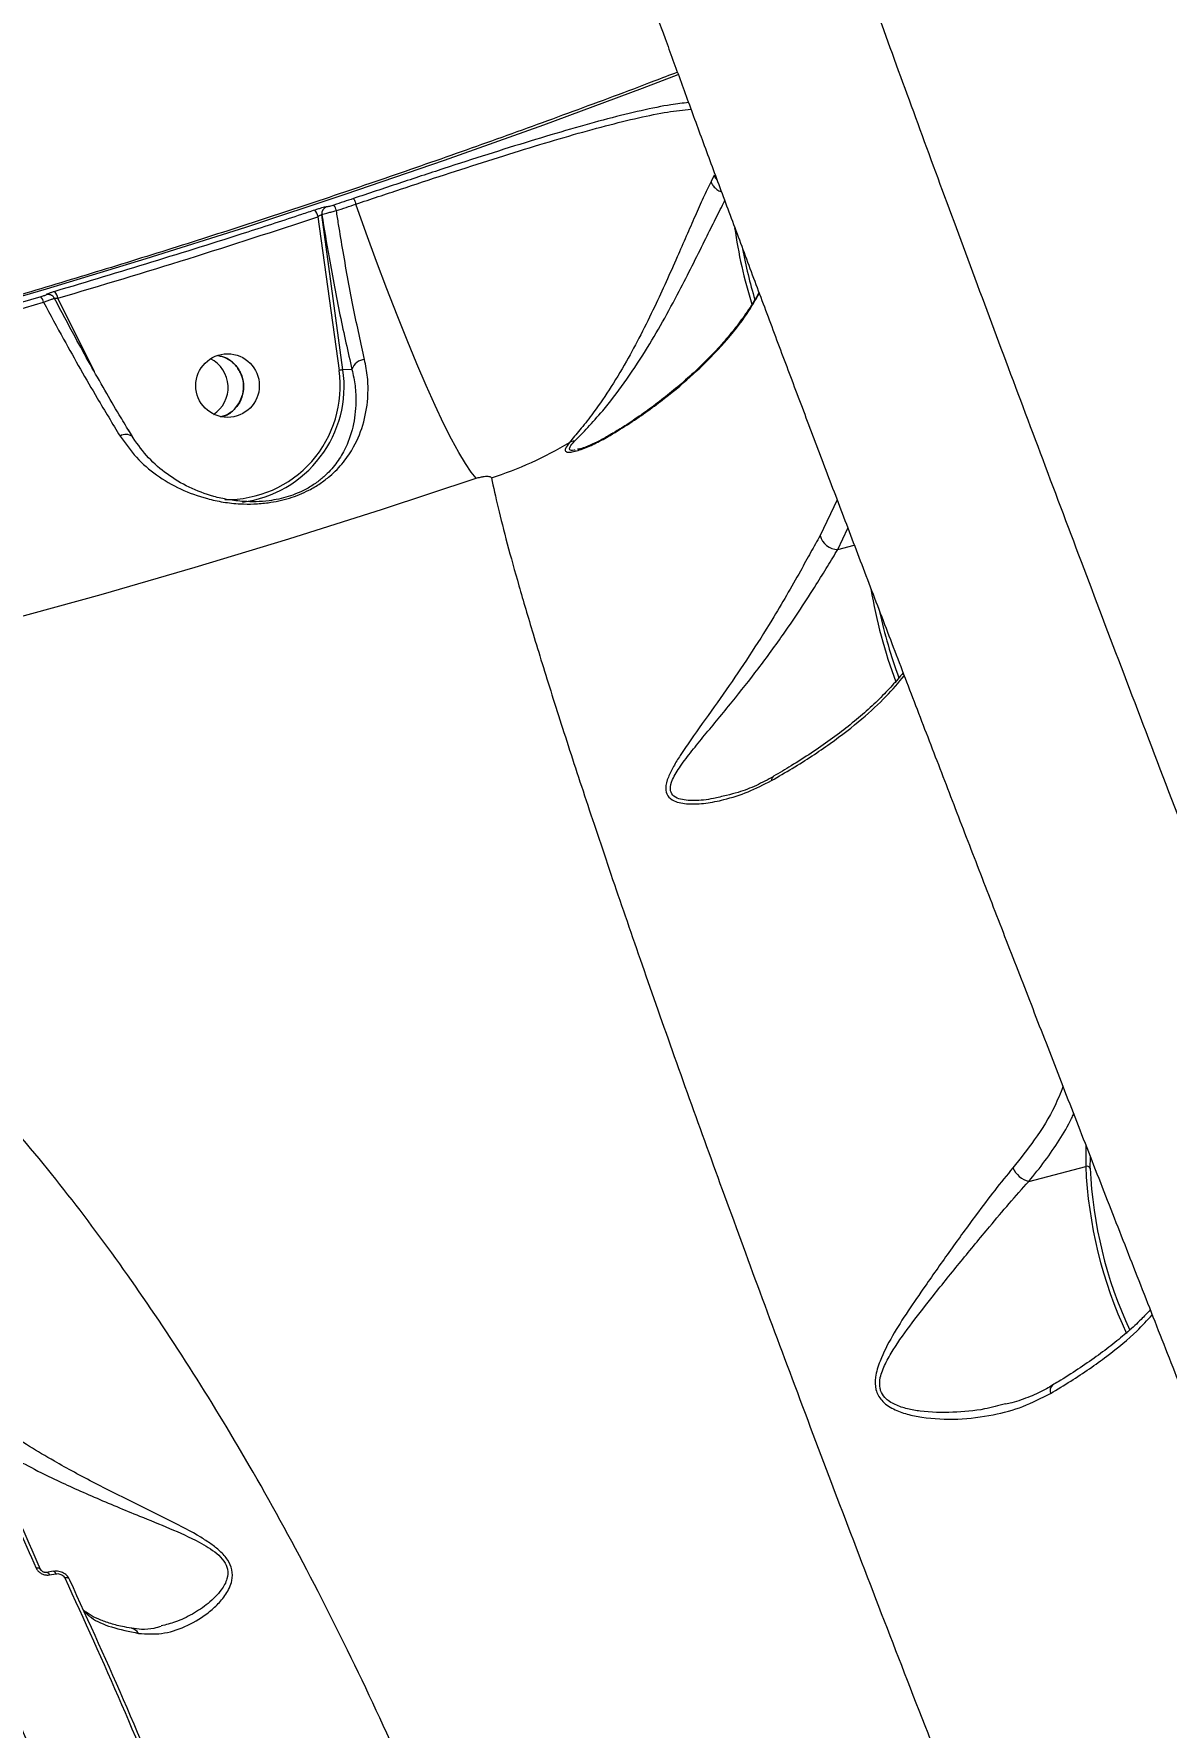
# Model space of a CAD drawing. Header units: millimetres. Extents: x 10684 to 26054, y -4768 to 6894.
# Drawn here: x 19704.6 to 19863.9, y -2452.8 to -2214.5 of the extents above; entities that cross this region are included whole.
import ezdxf

# ---------------------------------------------------------------- set-up
doc = ezdxf.new("R2010")
doc.units = ezdxf.units.MM
doc.layers.add('DIKOM_ОБЪЕКТ', color=7, linetype='Continuous')
doc.layers.add('DIKOM_РАЗМЕР_ОБЪЕКТА', color=7, linetype='Continuous')
doc.styles.add('style1', font='arial.ttf', dxfattribs={"width": 0.8})
doc.dimstyles.new('1-50', dxfattribs={"dimtxt": 300, "dimasz": 200, "dimexe": 100, "dimexo": 0, "dimgap": 100, "dimtad": 1, "dimtxsty": 'style1', "dimcen": 200, "dimclrd": 7, "dimclre": 7, "dimclrt": 7, "dimadec": 1, "dimazin": 2, "dimtfac": 1, "dimtmove": 0, "dimatfit": 2, "dimfxl": 0, "dimlwd": 25, "dimlwe": 18, "dimarcsym": 0})

# ---------------------------------------------------------------- blocks, each defined once
blk = doc.blocks.new('*D12')
at = {"layer": 'Defpoints', "color": 0, "transparency": 16777216}
for p in [(20201.02, 3555.88), (18130.62, -3300.31), (24750.12, -3300.31)]:
    blk.add_point(p, dxfattribs=at)
at = {"layer": 'DIKOM_РАЗМЕР_ОБЪЕКТА', "color": 7, "lineweight": 18, "transparency": 16777216}
for p, q in [((20201.02, 3555.88), (24850.12, 3555.88)), ((18130.62, -3300.31), (24850.12, -3300.31))]:
    blk.add_line(p, q, dxfattribs=at)
at = {"layer": 'DIKOM_РАЗМЕР_ОБЪЕКТА', "color": 7, "lineweight": 25, "transparency": 16777216}
blk.add_line((24750.12, 3355.88), (24750.12, -3100.31), dxfattribs=at)
at = {"layer": 'DIKOM_РАЗМЕР_ОБЪЕКТА', "color": 7, "transparency": 16777216}
for points in [[(24716.79, 3355.88), (24783.45, 3355.88), (24750.12, 3555.88)], [(24716.79, -3100.31), (24783.45, -3100.31), (24750.12, -3300.31)]]:
    blk.add_solid(points, dxfattribs=at)
at = {"layer": 'DIKOM_РАЗМЕР_ОБЪЕКТА', "color": 7, "transparency": 16777216, "insert": (24496.95, 958.92), "char_height": 300, "attachment_point": 5, "rotation": 90, "style": 'style1'}
blk.add_mtext('6850', dxfattribs=at)

msp = doc.modelspace()

# ---------------------------------------------------------------- linework, layer by layer
at = {"layer": 'DIKOM_ОБЪЕКТ', "color": 7, "linetype": 'Continuous', "lineweight": 15}
for p, q in [((19800.327, -2234.379), (19799.887, -2235.295)), ((19745.786, -2238.869), (19745.782, -2238.868)), ((19744.579, -2240.245), (19747.538, -2261.862)), ((19745.108, -2239.953), (19745.112, -2239.954)), ((19748.096, -2261.79), (19745.108, -2239.953)), ((19706.334, -2251.221), (19706.337, -2251.222)), ((19706.785, -2251.198), (19706.778, -2251.197)), ((19713.129, -2262.083), (19707.962, -2251.711)), ((19749.361, -2261.723), (19748.096, -2261.79)), ((19718.49, -2271.17), (19717.926, -2270.242)), ((19731.534, -2268.233), (19730.85, -2268.421)), ((19781.354, -2272.908), (19781.121, -2272.97)), ((19817.625, -2280.061), (19815.232, -2285.114)), ((19817.734, -2287.059), (19819.139, -2284.043)), ((19817.734, -2287.059), (19820.054, -2286.449)), ((19808.647, -2319.002), (19808.68, -2318.979)), ((19852.651, -2370.928), (19852.613, -2373.877)), ((19853.25, -2374.118), (19853.27, -2372.514)), ((19844.592, -2375.988), (19852.613, -2373.877)), ((19707.302, -2430.842), (19706.394, -2431.001)), ((19706.802, -2431.345), (19707.708, -2431.187))]:
    msp.add_line(p, q, dxfattribs=at)
at = {"layer": 'DIKOM_ОБЪЕКТ', "color": 7, "linetype": 'Continuous', "lineweight": 15, "flags": 128}
for points in [[(19569.844, -2281.865), (19581.232, -2279.947), (19594.927, -2277.464), (19608.695, -2274.776), (19622.528, -2271.885), (19636.417, -2268.792), (19650.352, -2265.501), (19664.324, -2262.012), (19678.324, -2258.328), (19692.343, -2254.452), (19706.371, -2250.387), (19720.4, -2246.134), (19734.421, -2241.697), (19748.423, -2237.079), (19762.399, -2232.282), (19776.338, -2227.309), (19790.231, -2222.165), (19795.283, -2220.248)], [(19749.568, -2237.682), (19749.225, -2237.797), (19748.881, -2237.913), (19748.537, -2238.028), (19748.194, -2238.143), (19747.85, -2238.258), (19747.507, -2238.373), (19747.163, -2238.487), (19746.819, -2238.602)], [(19747.175, -2239.384), (19747.518, -2239.269), (19747.862, -2239.155), (19748.205, -2239.04), (19748.548, -2238.925), (19748.892, -2238.81), (19749.235, -2238.695), (19749.578, -2238.58), (19749.922, -2238.465)], [(19766.847, -2277.043), (19766.135, -2276.191), (19765.314, -2274.983), (19764.389, -2273.425), (19763.369, -2271.532), (19762.261, -2269.317), (19761.074, -2266.798), (19759.816, -2263.994), (19758.498, -2260.928), (19757.13, -2257.622), (19755.723, -2254.103), (19754.287, -2250.399), (19752.834, -2246.537), (19751.375, -2242.549), (19749.922, -2238.465)], [(19705.586, -2251.513), (19697.907, -2253.735), (19690.23, -2255.899), (19682.557, -2258.004), (19674.89, -2260.05), (19667.231, -2262.036), (19659.579, -2263.963), (19651.939, -2265.83), (19644.31, -2267.635)], [(19644.739, -2268.397), (19652.362, -2266.592), (19659.998, -2264.727), (19667.643, -2262.801), (19675.298, -2260.816), (19682.959, -2258.772), (19690.627, -2256.668), (19698.298, -2254.506), (19705.972, -2252.286)], [(19718.568, -2271.365), (19718.485, -2271.19), (19718.477, -2271.178)], [(19625.874, -2314.385), (19635.349, -2312.513), (19648.369, -2309.786), (19661.44, -2306.871), (19674.554, -2303.771), (19687.703, -2300.486), (19700.878, -2297.02), (19714.07, -2293.374), (19727.272, -2289.551), (19740.474, -2285.553), (19753.668, -2281.382), (19766.847, -2277.043)], [(19709.642, -2432.069), (19709.618, -2431.988), (19709.573, -2431.917), (19709.507, -2431.857), (19709.423, -2431.81), (19709.322, -2431.778), (19709.207, -2431.76), (19709.08, -2431.757), (19708.945, -2431.77)]]:
    msp.add_lwpolyline(points, dxfattribs=at)
at = {"layer": 'DIKOM_ОБЪЕКТ', "color": 7, "linetype": 'Continuous', "lineweight": 15}
msp.add_circle((19731.852, -2264.003), 4.471, dxfattribs=at)
for centre, radius, start, end in [((19802.06, -2233.865), 1.807, 196.50211, 221.96682), ((19742.229, -2240.775), 2.41, 12.71195, 37.65957), ((19746.105, -2239.82), 1.005, 108.73032, 187.56965), ((19746.108, -2239.821), 1.005, 108.73032, 187.56965), ((19744.714, -2240.031), 2.545, 14.73669, 34.17622), ((19872.856, -2231.778), 70.365, 188.18137, 197.18087), ((19874.96, -2231.259), 71.931, 190.82387, 196.69506), ((19706.608, -2252.158), 0.977, 79.86218, 106.31439), ((19706.612, -2252.164), 0.981, 79.54758, 106.24347), ((19706.61, -2252.151), 0.969, 60.82594, 79.89504), ((19705.631, -2252.147), 2.371, 10.58897, 35.84282), ((19704.414, -2252.58), 1.586, 10.69621, 42.29947), ((19727.412, -2264.271), 4.519, 302.82687, 63.25784), ((19751.293, -2262.348), 2.031, 94.52293, 162.07289), ((19731.772, -2264.109), 15.924, 268.8367, 8.11126), ((19731.802, -2264.088), 16.456, 277.49816, 8.02841), ((19749.966, -2278.621), 16.934, 96.34025, 98.2466), ((19717.541, -2272.455), 1.583, 53.77044, 120.91462), ((19753.593, -2228.388), 50.96, 287.56602, 301.16875), ((19780.691, -2273.541), 1.709, 90.05891, 115.01676), ((19817.771, -2284.43), 2.629, 195.09131, 269.19956), ((19893.153, -2280.663), 71.773, 189.58052, 200.40013), ((19893.93, -2280.425), 71.982, 192.32882, 200.06145), ((19809.125, -2319.564), 0.738, 130.42886, 180.78044), ((19845.53, -2372.655), 3.462, 204.05026, 254.29655), ((19852.781, -2374.398), 0.547, 30.84634, 107.80658), ((19914.61, -2371.189), 62.054, 182.4827, 204.97111), ((19913.371, -2371.511), 60.177, 182.48306, 204.97034), ((19848.675, -2405.449), 1.082, 133.04874, 199.59293), ((19705.076, -2431.009), 0.634, 34.86118, 104.54755), ((19706.344, -2431.477), 0.477, 16.07697, 84.4294), ((19707.246, -2431.32), 0.481, 16.14003, 83.1152), ((19718.044, -2440.32), 1.491, 30.05406, 78.11455)]:
    msp.add_arc(centre, radius, start, end, dxfattribs=at)
for points, knots in [([(19792.128, -2111.64), (19791.553, -2111.816), (19789.989, -2112.295), (19787.571, -2113.408), (19784.921, -2114.908), (19782.492, -2116.64), (19780.294, -2118.551), (19778.341, -2120.607), (19776.638, -2122.765), (19775.191, -2124.98), (19773.994, -2127.203), (19773.036, -2129.387), (19772.295, -2131.491), (19771.746, -2133.49), (19771.356, -2135.367), (19771.099, -2137.12), (19770.946, -2138.758), (19770.877, -2140.3), (19770.878, -2141.767), (19770.936, -2143.186), (19771.047, -2144.588), (19771.212, -2146.016), (19771.438, -2147.535), (19771.752, -2149.264), (19772.227, -2151.498), (19772.887, -2154.177), (19773.722, -2157.242), (19774.631, -2160.373), (19775.636, -2163.682), (19776.751, -2167.229), (19777.99, -2171.061), (19779.322, -2175.088), (19780.75, -2179.331), (19782.283, -2183.814), (19783.918, -2188.531), (19785.657, -2193.494), (19787.503, -2198.71), (19789.458, -2204.182), (19791.516, -2209.899), (19793.68, -2215.863), (19795.945, -2222.068), (19798.319, -2228.529), (19800.793, -2235.228), (19803.36, -2242.146), (19806.015, -2249.261), (19808.759, -2256.587), (19811.597, -2264.132), (19814.534, -2271.911), (19817.563, -2279.904), (19820.682, -2288.104), (19823.891, -2296.514), (19827.19, -2305.136), (19830.571, -2313.943), (19834.033, -2322.936), (19837.572, -2332.108), (19841.198, -2341.478), (19844.903, -2351.029), (19848.674, -2360.729), (19852.5, -2370.544), (19856.378, -2380.476), (19860.323, -2390.551), (19864.336, -2400.785), (19868.417, -2411.167), (19872.553, -2421.672), (19876.748, -2432.302), (19881, -2443.059), (19885.301, -2453.919), (19889.646, -2464.869), (19894.032, -2475.906), (19898.467, -2487.044), (19902.946, -2498.276), (19907.459, -2509.571), (19911.989, -2520.895), (19916.531, -2532.225), (19921.086, -2543.571), (19925.665, -2554.959), (19930.278, -2566.41), (19934.922, -2577.925), (19939.594, -2589.489), (19944.288, -2601.086), (19948.995, -2612.702), (19953.711, -2624.32), (19958.429, -2635.924), (19963.141, -2647.497), (19967.841, -2659.023), (19972.524, -2670.487), (19977.182, -2681.874), (19981.814, -2693.177), (19986.436, -2704.439), (19991.055, -2715.675), (19995.672, -2726.89), (20000.273, -2738.043), (20004.847, -2749.117), (20009.39, -2760.091), (20013.887, -2770.944), (20018.346, -2781.68), (20022.762, -2792.296), (20027.138, -2802.796), (20031.468, -2813.165), (20035.751, -2823.405), (20039.989, -2833.516), (20044.185, -2843.505), (20048.326, -2853.346), (20052.411, -2863.033), (20056.438, -2872.559), (20060.41, -2881.937), (20064.322, -2891.149), (20068.161, -2900.169), (20071.917, -2908.971), (20075.591, -2917.557), (20079.189, -2925.946), (20082.716, -2934.144), (20086.168, -2942.142), (20089.538, -2949.926), (20092.827, -2957.499), (20096.037, -2964.864), (20099.161, -2972.003), (20102.193, -2978.905), (20105.135, -2985.574), (20107.992, -2992.021), (20110.762, -2998.24), (20113.435, -3004.209), (20116.002, -3009.911), (20118.461, -3015.336), (20120.823, -3020.513), (20123.091, -3025.446), (20125.267, -3030.139), (20127.343, -3034.574), (20129.323, -3038.759), (20131.21, -3042.697), (20133.011, -3046.403), (20134.72, -3049.863), (20136.349, -3053.095), (20137.915, -3056.126), (20139.453, -3059.013), (20141.042, -3061.872), (20142.564, -3064.447), (20143.923, -3066.555), (20145.039, -3068.142), (20145.961, -3069.365), (20146.914, -3070.532), (20147.912, -3071.662), (20148.987, -3072.775), (20150.163, -3073.886), (20151.47, -3074.999), (20152.936, -3076.115), (20154.589, -3077.221), (20156.448, -3078.295), (20158.527, -3079.301), (20160.819, -3080.199), (20163.309, -3080.943), (20165.963, -3081.489), (20168.738, -3081.801), (20171.588, -3081.854), (20174.569, -3081.626), (20177.626, -3081.084), (20180.67, -3080.179), (20182.895, -3079.33), (20184.044, -3078.705), (20184.281, -3078.576)], [0, 0, 0, 0, 0.0011984, 0.0032581, 0.0052798, 0.0072668, 0.0092213, 0.0111444, 0.0130365, 0.0148959, 0.0167212, 0.0185118, 0.0202733, 0.0220192, 0.0237739, 0.0255607, 0.0274195, 0.029398, 0.0315534, 0.0339557, 0.036695, 0.0398948, 0.0437385, 0.0485325, 0.0548892, 0.0645759, 0.0738903, 0.0825494, 0.0907905, 0.0995119, 0.1079291, 0.1161341, 0.1242884, 0.1323412, 0.1403379, 0.1482986, 0.1562396, 0.1641748, 0.1721209, 0.1799924, 0.1878899, 0.1958027, 0.2037124, 0.2115975, 0.2194404, 0.2272257, 0.2350511, 0.2428896, 0.2507185, 0.2585458, 0.2663779, 0.2742212, 0.2820862, 0.289897, 0.2977261, 0.3055864, 0.3134579, 0.3213159, 0.3291376, 0.3369057, 0.3446788, 0.3525022, 0.3603161, 0.3681279, 0.3759442, 0.383771, 0.3916161, 0.3994286, 0.4072341, 0.4150697, 0.4229189, 0.4307631, 0.4385823, 0.4463619, 0.4541055, 0.4618563, 0.4696377, 0.4774445, 0.4852721, 0.4931149, 0.5009676, 0.5088246, 0.516679, 0.5245246, 0.5323557, 0.5401669, 0.5479527, 0.5557083, 0.5634487, 0.5712606, 0.579091, 0.5869323, 0.5947768, 0.6026154, 0.6104402, 0.6182331, 0.6260462, 0.6338505, 0.6416491, 0.6494497, 0.6572573, 0.6650797, 0.6729307, 0.6807465, 0.6885806, 0.6964393, 0.7043072, 0.7121657, 0.7199977, 0.7277876, 0.7355843, 0.7434132, 0.7512354, 0.7590588, 0.7668891, 0.7747334, 0.7826036, 0.7904406, 0.7982846, 0.8061673, 0.8140702, 0.8219747, 0.8298575, 0.8377037, 0.8455322, 0.8534508, 0.8613778, 0.869325, 0.8773071, 0.8853407, 0.8934493, 0.9016731, 0.9099301, 0.9183993, 0.927175, 0.9364953, 0.9471074, 0.954806, 0.959011, 0.962592, 0.9656034, 0.9681977, 0.9704895, 0.9725663, 0.9744978, 0.9763414, 0.9781435, 0.9799386, 0.9817458, 0.9835817, 0.9854511, 0.9873486, 0.9892666, 0.9911966, 0.9931338, 0.9952798, 0.9973914, 0.9994616, 1, 1, 1, 1]), ([(20184.245, -3078.508), (20184.191, -3078.566), (20183.991, -3078.779), (20183.285, -3078.287), (20182.113, -3076.993), (20180.552, -3074.746), (20178.643, -3071.637), (20176.406, -3067.687), (20173.849, -3062.934), (20170.993, -3057.414), (20167.819, -3051.099), (20164.299, -3043.928), (20160.426, -3035.878), (20156.199, -3026.942), (20151.664, -3017.215), (20146.876, -3006.816), (20141.85, -2995.781), (20136.605, -2984.156), (20131.105, -2971.86), (20125.303, -2958.791), (20119.198, -2944.942), (20112.793, -2930.318), (20106.16, -2915.083), (20099.379, -2899.423), (20092.469, -2883.378), (20085.445, -2866.994), (20078.253, -2850.143), (20070.838, -2832.691), (20063.203, -2814.644), (20055.357, -2796.021), (20047.387, -2777.032), (20039.388, -2757.897), (20031.374, -2738.654), (20023.36, -2719.342), (20015.285, -2699.815), (20007.088, -2679.923), (19998.779, -2659.686), (19990.37, -2639.132), (19981.959, -2618.497), (19973.216, -2596.97), (19964.16, -2574.583), (19954.815, -2551.387), (19945.482, -2528.125), (19936.186, -2504.854), (19926.95, -2481.636), (19918.323, -2459.858), (19910.301, -2439.521), (19902.866, -2420.601), (19895.578, -2401.98), (19888.384, -2383.522), (19881.299, -2365.267), (19874.341, -2347.253), (19867.59, -2329.693), (19861.126, -2312.792), (19854.954, -2296.565), (19849.07, -2281.013), (19843.424, -2266.001), (19837.977, -2251.419), (19832.746, -2237.314), (19827.747, -2223.724), (19823.04, -2210.81), (19818.674, -2198.708), (19814.649, -2187.421), (19810.959, -2176.938), (19807.576, -2167.177), (19804.476, -2158.073), (19801.677, -2149.669), (19799.194, -2142.001), (19797.053, -2135.162), (19795.277, -2129.225), (19793.858, -2124.177), (19792.786, -2119.99), (19792.054, -2116.631), (19791.65, -2114.06), (19791.629, -2112.41), (19791.801, -2111.628), (19792.089, -2111.679), (19792.144, -2111.688)], [0, 0, 0, 0, 0.0049145, 0.0181207, 0.0317058, 0.0453035, 0.0589012, 0.0724864, 0.0857129, 0.0989508, 0.1121887, 0.1254152, 0.1390271, 0.1526515, 0.1662761, 0.1798881, 0.1931156, 0.2063547, 0.2195937, 0.2328213, 0.2464336, 0.2600583, 0.2736832, 0.2872953, 0.3005058, 0.3137277, 0.3269495, 0.3401599, 0.3537531, 0.3673585, 0.3809641, 0.3945571, 0.4077687, 0.4209918, 0.4342148, 0.4474265, 0.4610218, 0.4746295, 0.4882371, 0.5018324, 0.5171151, 0.5324067, 0.5476894, 0.563302, 0.5789242, 0.594537, 0.6077658, 0.6210062, 0.6342465, 0.6474753, 0.6610887, 0.6747146, 0.6883404, 0.7019538, 0.71516, 0.7283775, 0.7415951, 0.7548013, 0.7683899, 0.7819908, 0.7955917, 0.8091802, 0.8224081, 0.8356474, 0.8488867, 0.8621146, 0.8757287, 0.8893552, 0.9029818, 0.9165959, 0.9298193, 0.9430541, 0.9562888, 0.969512, 0.9831214, 0.9967433, 1, 1, 1, 1]), ([(19795.159, -2219.907), (19794.047, -2220.336), (19789.148, -2222.225), (19780.428, -2225.462), (19769.011, -2229.611), (19757.58, -2233.633), (19746.149, -2237.534), (19734.726, -2241.308), (19723.323, -2244.955), (19711.95, -2248.471), (19700.617, -2251.854), (19689.334, -2255.102), (19678.112, -2258.214), (19666.964, -2261.184), (19656.461, -2263.882), (19649.709, -2265.525), (19646.622, -2266.276)], [0, 0, 0, 0, 0.0224927, 0.0990935, 0.1756673, 0.2521961, 0.3286683, 0.4050667, 0.4813744, 0.5575748, 0.6336542, 0.7095964, 0.7853852, 0.8610038, 0.9364393, 1, 1, 1, 1]), ([(19796.724, -2224.183), (19795.92, -2224.272), (19793.977, -2224.487), (19790.149, -2225.273), (19785.424, -2226.427), (19780.174, -2227.883), (19774.506, -2229.575), (19768.513, -2231.452), (19762.293, -2233.459), (19755.936, -2235.55), (19751.692, -2236.971), (19749.568, -2237.682)], [0, 0, 0, 0, 0.0812352, 0.1963347, 0.3110613, 0.425883, 0.5409107, 0.6558215, 0.7702155, 0.8850054, 1, 1, 1, 1]), ([(19749.922, -2238.465), (19752.01, -2237.766), (19756.173, -2236.372), (19762.413, -2234.319), (19768.521, -2232.347), (19774.399, -2230.506), (19779.964, -2228.844), (19785.114, -2227.414), (19789.762, -2226.276), (19793.832, -2225.449), (19796.001, -2225.212), (19797.06, -2225.097)], [0, 0, 0, 0, 0.1121196, 0.2235605, 0.3350386, 0.4471533, 0.5584051, 0.6704675, 0.7820994, 0.8935368, 1, 1, 1, 1]), ([(19799.887, -2235.295), (19799.527, -2236.044), (19798.806, -2237.541), (19797.637, -2240.161), (19796.41, -2242.962), (19795.052, -2246.079), (19793.571, -2249.414), (19791.866, -2253.111), (19790.007, -2256.891), (19787.873, -2260.871), (19785.546, -2264.698), (19783.345, -2267.862), (19781.378, -2270.308), (19780.438, -2271.431), (19779.968, -2271.992)], [0, 0, 0, 0, 0.0646455, 0.1293323, 0.1963552, 0.263415, 0.3430306, 0.422696, 0.5180156, 0.6133858, 0.72668, 0.8399781, 0.9200837, 1, 1, 1, 1]), ([(19799.887, -2235.295), (19799.895, -2235.324), (19799.947, -2235.504), (19800.133, -2235.855), (19800.562, -2236.296), (19801, -2236.606), (19801.281, -2236.703), (19801.351, -2236.728)], [0, 0, 0, 0, 0.0519591, 0.3228339, 0.6124969, 0.9022397, 1, 1, 1, 1]), ([(19744.136, -2239.303), (19743.509, -2239.511), (19740.374, -2240.554), (19728.23, -2244.533), (19716.626, -2248.027), (19707.553, -2250.758)], [0, 0, 0, 0, 0.0517039, 0.2585533, 1, 1, 1, 1]), ([(19745.782, -2238.868), (19745.761, -2238.867), (19745.706, -2238.864), (19745.48, -2238.907), (19745.102, -2239.004), (19744.631, -2239.141), (19744.301, -2239.249), (19744.136, -2239.303)], [0, 0, 0, 0, 0.134216, 0.3469918, 0.5631748, 0.7816369, 1, 1, 1, 1]), ([(19745.112, -2239.954), (19745.156, -2239.935), (19745.248, -2239.895), (19745.58, -2239.795), (19746.013, -2239.675), (19746.531, -2239.54), (19746.959, -2239.436), (19747.175, -2239.384)], [0, 0, 0, 0, 0.2044324, 0.4301062, 0.5634485, 0.780331, 1, 1, 1, 1]), ([(19746.819, -2238.602), (19746.817, -2238.602), (19746.713, -2238.637), (19746.5, -2238.705), (19746.244, -2238.779), (19746.026, -2238.835), (19745.858, -2238.87), (19745.809, -2238.87), (19745.786, -2238.869)], [0, 0, 0, 0, 0.0043377, 0.2198447, 0.4355932, 0.5682503, 0.7937442, 1, 1, 1, 1]), ([(19751.133, -2260.323), (19750.873, -2259.174), (19750.352, -2256.876), (19749.586, -2253.154), (19748.835, -2249.248), (19748.128, -2245.278), (19747.579, -2241.97), (19747.276, -2240.029), (19747.175, -2239.384)], [0, 0, 0, 0, 0.1827966, 0.3655951, 0.5537509, 0.7419037, 0.91419, 1, 1, 1, 1]), ([(19749.568, -2237.682), (19749.584, -2237.697), (19749.617, -2237.728), (19749.704, -2237.905), (19749.809, -2238.155), (19749.884, -2238.361), (19749.922, -2238.465)], [0, 0, 0, 0, 0.25003443, 0.49999213, 0.75005724, 1, 1, 1, 1]), ([(19780.689, -2271.831), (19781.289, -2271.21), (19782.491, -2269.966), (19784.952, -2267.244), (19787.667, -2263.717), (19790.507, -2259.459), (19793.082, -2255.068), (19795.274, -2251.01), (19797.241, -2247.154), (19798.892, -2243.83), (19800.364, -2240.867), (19801.306, -2238.992), (19801.772, -2238.116), (19801.828, -2238.011)], [0, 0, 0, 0, 0.0932713, 0.1868174, 0.3200809, 0.453307, 0.56332, 0.6732301, 0.760801, 0.8482841, 0.9193398, 0.9903242, 1, 1, 1, 1]), ([(19707.962, -2251.711), (19714.09, -2249.884), (19726.347, -2246.229), (19738.501, -2242.24), (19744.579, -2240.245)], [0, 0, 0, 0, 0.4999201, 1, 1, 1, 1]), ([(19744.579, -2240.245), (19744.631, -2240.207), (19744.733, -2240.132), (19744.883, -2240.036), (19745.007, -2239.971), (19745.082, -2239.945), (19745.101, -2239.951), (19745.108, -2239.953)], [0, 0, 0, 0, 0.2319378, 0.4559912, 0.6692658, 0.872418, 1, 1, 1, 1]), ([(19745.112, -2239.954), (19745.446, -2241.972), (19746.016, -2245.414), (19746.883, -2250.105), (19747.679, -2254.129), (19748.505, -2258.038), (19749.076, -2260.495), (19749.361, -2261.723)], [0, 0, 0, 0, 0.2590577, 0.4416269, 0.6241995, 0.8121001, 1, 1, 1, 1]), ([(19706.337, -2251.222), (19706.34, -2251.222), (19706.357, -2251.226), (19706.345, -2251.247), (19706.24, -2251.296), (19706.071, -2251.36), (19705.861, -2251.431), (19705.671, -2251.488), (19705.586, -2251.513)], [0, 0, 0, 0, 0.0340256, 0.2522905, 0.47053998, 0.59801187, 0.81921354, 1, 1, 1, 1]), ([(19707.553, -2250.758), (19707.391, -2250.807), (19707.068, -2250.904), (19706.67, -2251.039), (19706.401, -2251.144), (19706.298, -2251.204), (19706.324, -2251.216), (19706.334, -2251.221)], [0, 0, 0, 0, 0.2182868, 0.4367526, 0.6530476, 0.8657485, 1, 1, 1, 1]), ([(19707.495, -2251.725), (19707.449, -2251.644), (19707.356, -2251.483), (19707.141, -2251.323), (19706.944, -2251.23), (19706.829, -2251.21), (19706.789, -2251.203)], [0, 0, 0, 0, 0.2985888, 0.601707, 0.8606567, 1, 1, 1, 1]), ([(19785.68, -2271.016), (19786.618, -2270.44), (19789.454, -2268.7), (19793.481, -2265.778), (19797.937, -2261.997), (19801.84, -2257.996), (19804.862, -2254.215), (19806.143, -2251.962), (19806.677, -2251.024)], [0, 0, 0, 0, 0.0821372, 0.2482043, 0.4145314, 0.6297896, 0.8458088, 1, 1, 1, 1]), ([(19806.66, -2250.864), (19806.492, -2251.174), (19805.898, -2252.267), (19804.657, -2254.11), (19802.977, -2256.342), (19801.119, -2258.519), (19799.021, -2260.717), (19796.736, -2262.864), (19794.43, -2264.841), (19792.164, -2266.626), (19789.868, -2268.28), (19787.798, -2269.669), (19786.416, -2270.5), (19785.879, -2270.824)], [0, 0, 0, 0, 0.0517248, 0.1828916, 0.2952606, 0.4024035, 0.5159507, 0.6243488, 0.7173709, 0.8020657, 0.8803717, 0.953486, 1, 1, 1, 1]), ([(19705.972, -2252.286), (19706.135, -2252.222), (19706.501, -2252.08), (19706.914, -2251.923), (19707.25, -2251.8), (19707.469, -2251.725), (19707.482, -2251.728), (19707.487, -2251.73)], [0, 0, 0, 0, 0.1970301, 0.4397818, 0.5795443, 0.818232, 1, 1, 1, 1]), ([(19705.972, -2252.286), (19706.907, -2254.024), (19708.629, -2257.222), (19711.154, -2261.713), (19713.832, -2266.351), (19715.662, -2269.35), (19716.728, -2271.097)], [0, 0, 0, 0, 0.2580729, 0.4750054, 0.6940802, 1, 1, 1, 1]), ([(19707.487, -2251.73), (19707.495, -2251.728), (19707.507, -2251.725), (19707.497, -2251.731), (19707.493, -2251.734)], [0, 0, 0, 0, 0.5993141, 1, 1, 1, 1]), ([(19717.991, -2270.407), (19717.53, -2269.646), (19716.416, -2267.808), (19714.579, -2264.654), (19712.504, -2260.998), (19710.125, -2256.696), (19708.459, -2253.554), (19707.493, -2251.734)], [0, 0, 0, 0, 0.13625934, 0.32916244, 0.52771513, 0.72626735, 1, 1, 1, 1]), ([(19707.523, -2251.712), (19707.554, -2251.709), (19707.617, -2251.704), (19707.776, -2251.704), (19707.899, -2251.709), (19707.962, -2251.711)], [0, 0, 0, 0, 0.31817541, 0.65316787, 1, 1, 1, 1]), ([(19716.728, -2271.097), (19717.463, -2272.133), (19718.935, -2274.207), (19721.855, -2276.674), (19725.178, -2278.637), (19728.391, -2279.81), (19731.235, -2280.423), (19733.436, -2280.663), (19735.559, -2280.683), (19737.891, -2280.489), (19740.607, -2279.905), (19743.081, -2278.891), (19744.911, -2277.799), (19746.598, -2276.508), (19748.23, -2274.806), (19749.886, -2272.305), (19751.155, -2269.173), (19751.661, -2265.838), (19751.614, -2262.853), (19751.293, -2261.166), (19751.133, -2260.323)], [0, 0, 0, 0, 0.0727747, 0.1456241, 0.2220863, 0.2985137, 0.3409283, 0.3832907, 0.4164814, 0.4496097, 0.4986434, 0.5477916, 0.5808487, 0.6139665, 0.6710842, 0.7283182, 0.8132043, 0.8980761, 0.9490486, 1, 1, 1, 1]), ([(19733.408, -2266.582), (19733.637, -2266.129), (19734.095, -2265.224), (19734.168, -2263.672), (19733.763, -2262.19), (19732.882, -2260.939), (19731.742, -2260.063), (19730.867, -2259.863), (19730.483, -2259.775)], [0, 0, 0, 0, 0.1729616, 0.3459032, 0.5188566, 0.6917977, 0.864746, 1, 1, 1, 1]), ([(19730.495, -2259.77), (19730.9, -2259.87), (19731.794, -2260.09), (19732.939, -2260.997), (19733.795, -2262.263), (19734.181, -2263.756), (19734.057, -2265.291), (19733.434, -2266.692), (19732.524, -2267.69), (19731.809, -2268.082), (19731.534, -2268.233)], [0, 0, 0, 0, 0.11099267, 0.24518646, 0.37934517, 0.51350714, 0.64767571, 0.78183279, 0.91601404, 1, 1, 1, 1]), ([(19749.361, -2261.723), (19749.525, -2262.504), (19749.854, -2264.066), (19749.968, -2266.817), (19749.607, -2269.88), (19748.559, -2272.748), (19747.153, -2275.04), (19745.742, -2276.594), (19744.257, -2277.777), (19742.65, -2278.766), (19740.424, -2279.693), (19737.955, -2280.211), (19735.856, -2280.367), (19733.925, -2280.328), (19731.927, -2280.089), (19729.325, -2279.496), (19726.384, -2278.389), (19723.333, -2276.552), (19720.635, -2274.261), (19719.257, -2272.33), (19718.568, -2271.365)], [0, 0, 0, 0, 0.0518781, 0.1037758, 0.1901857, 0.2766041, 0.3338353, 0.3909298, 0.4229921, 0.4549678, 0.5012707, 0.5475099, 0.5795994, 0.6117647, 0.6540067, 0.6963007, 0.7739467, 0.8516262, 0.9258494, 1, 1, 1, 1]), ([(19730.85, -2268.421), (19731.106, -2268.359), (19731.85, -2268.18), (19732.739, -2267.491), (19733.222, -2266.835), (19733.408, -2266.582)], [0, 0, 0, 0, 0.244335, 0.7091483, 1, 1, 1, 1]), ([(19779.968, -2271.992), (19779.732, -2272.308), (19779.303, -2272.884), (19779.39, -2273.362), (19780.221, -2273.423), (19781.783, -2272.963), (19783.71, -2272.128), (19785.023, -2271.387), (19785.68, -2271.016)], [0, 0, 0, 0, 0.1672653, 0.3043122, 0.4416667, 0.6370303, 0.8183085, 1, 1, 1, 1]), ([(19780.783, -2273.059), (19780.728, -2273.074), (19780.313, -2273.189), (19779.957, -2273.072), (19779.954, -2272.644), (19780.427, -2272.121), (19780.689, -2271.831)], [0, 0, 0, 0, 0.0440748, 0.3377318, 0.6324932, 1, 1, 1, 1]), ([(19785.87, -2270.809), (19785.706, -2270.913), (19785.014, -2271.352), (19783.879, -2271.934), (19782.631, -2272.507), (19781.75, -2272.834), (19781.259, -2272.978), (19781.141, -2273), (19781.131, -2273.002)], [0, 0, 0, 0, 0.0917681, 0.3874206, 0.6431125, 0.8381256, 0.9870447, 1, 1, 1, 1]), ([(19785.68, -2271.016), (19785.691, -2270.999), (19785.745, -2270.918), (19785.823, -2270.87), (19785.884, -2270.832)], [0, 0, 0, 0, 0.208572, 1, 1, 1, 1]), ([(19766.847, -2277.043), (19766.944, -2277.012), (19767.148, -2276.947), (19767.539, -2276.852), (19767.963, -2276.779), (19768.484, -2276.739), (19768.771, -2276.783), (19768.932, -2276.876), (19768.957, -2276.934), (19768.973, -2276.972)], [0, 0, 0, 0, 0.0766789, 0.1604901, 0.3174039, 0.4661012, 0.7624889, 0.8428355, 1, 1, 1, 1]), ([(19768.973, -2276.972), (19769.264, -2278.315), (19769.846, -2281.003), (19771.163, -2286.132), (19772.803, -2292.044), (19774.877, -2299.085), (19777.436, -2307.37), (19780.531, -2317.011), (19784.055, -2327.645), (19787.994, -2339.224), (19792.336, -2351.697), (19797.023, -2364.892), (19802.048, -2378.774), (19807.385, -2393.276), (19813.073, -2408.497), (19819.086, -2424.367), (19825.402, -2440.813), (19832.137, -2458.131), (19839.305, -2476.327), (19846.895, -2495.377), (19854.737, -2514.851), (19862.686, -2534.395), (19870.712, -2553.95), (19878.783, -2573.459), (19886.984, -2593.14), (19895.272, -2612.901), (19903.606, -2632.652), (19911.903, -2652.208), (19920.145, -2671.538), (19928.318, -2690.618), (19936.45, -2709.523), (19944.501, -2728.161), (19952.449, -2746.492), (19957.628, -2758.38), (19960.214, -2764.315)], [0, 0, 0, 0, 0.028458, 0.0569512, 0.0854443, 0.1139022, 0.1459255, 0.178052, 0.2102299, 0.2424064, 0.2745295, 0.3065505, 0.3375582, 0.3686635, 0.3998177, 0.4309708, 0.4620736, 0.4930793, 0.5259482, 0.5588751, 0.5918025, 0.6246717, 0.6561672, 0.6877612, 0.7194069, 0.7510542, 0.7826522, 0.8141503, 0.8450491, 0.8760381, 0.9070736, 0.9381097, 0.9691004, 1, 1, 1, 1]), ([(19815.232, -2285.114), (19814.8, -2285.886), (19813.935, -2287.43), (19812.358, -2290.297), (19810.529, -2293.515), (19808.137, -2297.549), (19805.278, -2302.05), (19801.974, -2306.938), (19798.598, -2311.605), (19796.113, -2315.131), (19794.585, -2317.589), (19793.801, -2319.148), (19793.401, -2320.588), (19793.687, -2321.766), (19794.777, -2322.602), (19796.708, -2322.936), (19799.145, -2322.808), (19801.99, -2322.243), (19805.119, -2321.249), (19807.298, -2320.132), (19808.387, -2319.574)], [0, 0, 0, 0, 0.0478397, 0.0957337, 0.1551298, 0.2146228, 0.3020674, 0.3896655, 0.4817518, 0.5736897, 0.6070713, 0.6403858, 0.6772312, 0.7075573, 0.7379241, 0.782836, 0.8291255, 0.8755386, 0.9377624, 1, 1, 1, 1]), ([(19802.07, -2321.663), (19801.452, -2321.824), (19799.909, -2322.224), (19797.575, -2322.466), (19795.541, -2322.305), (19794.402, -2321.671), (19794.039, -2320.724), (19794.453, -2319.299), (19795.591, -2317.483), (19797.173, -2315.404), (19799.609, -2312.449), (19802.763, -2308.658), (19806.557, -2303.854), (19809.79, -2299.435), (19812.52, -2295.417), (19814.556, -2292.245), (19816.316, -2289.383), (19817.257, -2287.841), (19817.734, -2287.059)], [0, 0, 0, 0, 0.0385752, 0.09636, 0.1478451, 0.1780675, 0.2082143, 0.2468914, 0.2984266, 0.3543275, 0.41031, 0.5254312, 0.6324195, 0.7416672, 0.8134129, 0.8868274, 0.9425697, 1, 1, 1, 1]), ([(19765.286, -2746.468), (19765.185, -2744.468), (19764.892, -2738.667), (19764.298, -2729.044), (19763.46, -2717.601), (19762.481, -2706.147), (19761.361, -2694.692), (19760.106, -2683.245), (19758.712, -2671.814), (19757.181, -2660.408), (19755.517, -2649.035), (19753.717, -2637.704), (19751.786, -2626.423), (19749.723, -2615.201), (19747.532, -2604.046), (19745.211, -2592.967), (19742.766, -2581.972), (19740.195, -2571.069), (19737.504, -2560.267), (19734.69, -2549.573), (19731.759, -2538.995), (19728.712, -2528.543), (19725.551, -2518.222), (19722.279, -2508.042), (19718.898, -2498.009), (19715.41, -2488.131), (19711.819, -2478.417), (19708.126, -2468.872), (19704.335, -2459.504), (19700.448, -2450.321), (19696.468, -2441.328), (19692.399, -2432.534), (19688.243, -2423.943), (19684.003, -2415.564), (19679.683, -2407.402), (19675.285, -2399.463), (19670.813, -2391.753), (19666.27, -2384.279), (19661.66, -2377.045), (19656.985, -2370.057), (19652.251, -2363.321), (19647.459, -2356.841), (19642.613, -2350.623), (19637.717, -2344.671), (19632.775, -2338.989), (19627.79, -2333.582), (19622.765, -2328.455), (19617.705, -2323.611), (19612.614, -2319.054), (19607.495, -2314.787), (19602.351, -2310.814), (19597.188, -2307.139), (19592.009, -2303.763), (19586.817, -2300.69), (19581.618, -2297.922), (19576.415, -2295.459), (19571.211, -2293.316), (19566.471, -2291.609), (19563.469, -2290.758), (19562.198, -2290.397)], [0, 0, 0, 0, 0.00935199, 0.02712067, 0.04488981, 0.06265864, 0.08042772, 0.09819652, 0.11596532, 0.13373426, 0.15150319, 0.16927214, 0.18704136, 0.20481031, 0.2225797, 0.24034928, 0.25811864, 0.27588857, 0.29365856, 0.31142906, 0.32919965, 0.34697058, 0.36474186, 0.38251371, 0.4002858, 0.41805836, 0.4358314, 0.45360504, 0.47137922, 0.48915393, 0.50692944, 0.52470558, 0.54248238, 0.56026016, 0.57803847, 0.59581778, 0.61359788, 0.63137862, 0.64916056, 0.66694349, 0.68472696, 0.70251162, 0.72029708, 0.73808314, 0.75587006, 0.77365716, 0.79144482, 0.80923218, 0.82701892, 0.84480482, 0.86258896, 0.88037077, 0.89814947, 0.91592396, 0.93369334, 0.95145645, 0.9692125, 0.98695992, 1, 1, 1, 1]), ([(19762.126, -2886.049), (19762.599, -2881.928), (19763.882, -2870.741), (19765.497, -2852.016), (19766.813, -2829.804), (19767.533, -2807.156), (19767.666, -2784.191), (19767.208, -2761.01), (19766.154, -2737.686), (19764.495, -2714.255), (19762.246, -2690.757), (19759.419, -2667.267), (19756.026, -2643.893), (19752.085, -2620.746), (19747.602, -2597.898), (19742.574, -2575.395), (19737.019, -2553.268), (19730.96, -2531.582), (19724.426, -2510.436), (19717.447, -2489.931), (19710.039, -2470.136), (19702.209, -2451.099), (19693.975, -2432.837), (19685.368, -2415.399), (19676.429, -2398.864), (19667.198, -2383.313), (19657.701, -2368.802), (19647.95, -2355.377), (19637.966, -2343.038), (19627.781, -2331.815), (19617.444, -2321.757), (19607.003, -2312.911), (19596.978, -2305.681), (19587.392, -2299.863), (19578.261, -2295.324), (19570.417, -2292.108), (19565.64, -2290.798), (19563.904, -2290.322)], [0, 0, 0, 0, 0.0172843, 0.0469173, 0.0766438, 0.1064176, 0.1361916, 0.1659181, 0.1955511, 0.225184, 0.2549104, 0.2846843, 0.3144583, 0.3441846, 0.3738177, 0.4034502, 0.4331762, 0.4629499, 0.4927236, 0.5224495, 0.5520821, 0.5817148, 0.6114411, 0.6412151, 0.6709887, 0.7007149, 0.7303479, 0.7599809, 0.789707, 0.8194809, 0.8492546, 0.8789808, 0.9086138, 0.9340961, 0.9597137, 0.9853617, 1, 1, 1, 1]), ([(19808.387, -2319.574), (19809.379, -2319.004), (19812.381, -2317.281), (19816.792, -2314.358), (19821.151, -2310.969), (19824.623, -2307.765), (19826.263, -2305.792), (19827.071, -2304.82)], [0, 0, 0, 0, 0.114239, 0.3456215, 0.5771701, 0.7915475, 1, 1, 1, 1]), ([(19826.913, -2304.407), (19826.423, -2305.004), (19825.434, -2306.21), (19823.6, -2308.1), (19821.53, -2310.019), (19819.224, -2311.938), (19816.725, -2313.833), (19814.041, -2315.692), (19811.373, -2317.406), (19809.51, -2318.487), (19808.675, -2318.971)], [0, 0, 0, 0, 0.1315032, 0.2655798, 0.3989867, 0.5288801, 0.6558849, 0.7802413, 0.9015513, 1, 1, 1, 1]), ([(19813.111, -2803.019), (19813.404, -2796.88), (19813.989, -2784.601), (19814.333, -2765.821), (19814.279, -2746.813), (19813.763, -2726.924), (19812.739, -2706.252), (19811.149, -2684.856), (19809.006, -2663.271), (19806.291, -2641.568), (19802.992, -2619.822), (19799.216, -2598.74), (19795.003, -2578.379), (19790.402, -2558.776), (19785.285, -2539.387), (19779.646, -2520.294), (19773.489, -2501.572), (19766.803, -2483.244), (19759.591, -2465.41), (19751.826, -2448.068), (19743.611, -2431.507), (19735.149, -2416.112), (19726.534, -2401.949), (19717.824, -2388.988), (19708.781, -2376.85), (19699.428, -2365.61), (19689.794, -2355.324), (19680.152, -2346.27), (19670.545, -2338.421), (19661.007, -2331.737), (19651.331, -2326.028), (19641.55, -2321.474), (19634.292, -2318.658), (19630.351, -2317.733), (19629.682, -2317.576)], [0, 0, 0, 0, 0.0290593, 0.0581185, 0.0874669, 0.1168153, 0.1492594, 0.1817285, 0.2141721, 0.2475721, 0.2809999, 0.3143995, 0.3458227, 0.3772698, 0.4086926, 0.4410225, 0.4733784, 0.5057082, 0.5392073, 0.5727065, 0.6066867, 0.640667, 0.672582, 0.7045217, 0.7364373, 0.7692823, 0.8021543, 0.8350001, 0.8663377, 0.8976984, 0.9290364, 0.9612194, 0.9934267, 1, 1, 1, 1]), ([(19808.664, -2319.03), (19807.87, -2319.455), (19806.251, -2320.322), (19804.029, -2321.19), (19802.62, -2321.537), (19802.071, -2321.673)], [0, 0, 0, 0, 0.36977469, 0.75414009, 1, 1, 1, 1]), ([(19849.418, -2362.632), (19849.053, -2363.549), (19848.059, -2366.052), (19845.683, -2369.912), (19843.405, -2372.766), (19842.368, -2374.066)], [0, 0, 0, 0, 0.2396378, 0.6537045, 1, 1, 1, 1]), ([(19844.592, -2375.988), (19845.375, -2375.029), (19846.94, -2373.112), (19848.921, -2370.149), (19850.257, -2367.93), (19850.816, -2366.697), (19850.916, -2366.477)], [0, 0, 0, 0, 0.3073991, 0.6148134, 0.9311776, 1, 1, 1, 1]), ([(19842.368, -2374.066), (19841.519, -2375.1), (19839.819, -2377.171), (19836.87, -2381.115), (19833.559, -2385.647), (19830.368, -2390.208), (19827.59, -2394.201), (19825.353, -2397.697), (19823.765, -2400.816), (19822.945, -2403.373), (19822.961, -2405.323), (19823.847, -2406.941), (19825.493, -2408.05), (19827.469, -2408.765), (19830.503, -2409.371), (19834.621, -2409.559), (19839.433, -2408.944), (19843.845, -2407.771), (19846.386, -2406.464), (19847.655, -2405.812)], [0, 0, 0, 0, 0.0638326, 0.1277702, 0.2158798, 0.3041221, 0.3656072, 0.4271883, 0.4882534, 0.5268749, 0.5576024, 0.5885643, 0.624306, 0.6585524, 0.6928967, 0.7748909, 0.8569895, 0.9285303, 1, 1, 1, 1]), ([(19841.312, -2407.258), (19840.346, -2407.528), (19837.95, -2408.196), (19833.891, -2408.552), (19830.215, -2408.486), (19827.506, -2408.01), (19825.757, -2407.452), (19824.385, -2406.587), (19823.826, -2405.671), (19823.575, -2404.726), (19823.644, -2403.443), (19824.377, -2401.606), (19825.874, -2399.023), (19828.184, -2395.831), (19831.425, -2391.7), (19835.096, -2387.173), (19838.679, -2382.823), (19841.874, -2379.013), (19843.679, -2377.004), (19844.592, -2375.988)], [0, 0, 0, 0, 0.0565235, 0.1401718, 0.2251601, 0.2595186, 0.2944337, 0.3302218, 0.3551052, 0.3614585, 0.3927053, 0.4326234, 0.4742198, 0.5564153, 0.640003, 0.7442206, 0.8507309, 0.9244695, 1, 1, 1, 1]), ([(19861.697, -2394.052), (19861.28, -2394.5), (19860.348, -2395.502), (19858.585, -2397.118), (19856.48, -2398.867), (19854.132, -2400.635), (19851.545, -2402.409), (19849.465, -2403.751), (19848.198, -2404.491), (19847.93, -2404.647)], [0, 0, 0, 0, 0.1336662, 0.298803, 0.4634151, 0.6273996, 0.7917343, 0.9560203, 1, 1, 1, 1]), ([(19847.655, -2405.812), (19848.617, -2405.234), (19851.508, -2403.499), (19855.743, -2400.544), (19859.572, -2397.4), (19861.285, -2395.508), (19861.971, -2394.751)], [0, 0, 0, 0, 0.1555271, 0.4672583, 0.7866864, 1, 1, 1, 1]), ([(19691.226, -2400.218), (19691.445, -2400.68), (19692.543, -2402.99), (19695.373, -2409.03), (19699.721, -2418.531), (19703.184, -2426.439), (19704.917, -2430.396)], [0, 0, 0, 0, 0.0480665, 0.2403232, 0.6198803, 1, 1, 1, 1]), ([(19705.622, -2430.792), (19703.351, -2425.612), (19698.804, -2415.239), (19694.251, -2405.541), (19691.971, -2400.686)], [0, 0, 0, 0, 0.499354, 1, 1, 1, 1]), ([(19847.929, -2404.656), (19847.661, -2404.827), (19846.672, -2405.457), (19844.757, -2406.286), (19842.82, -2407.008), (19841.629, -2407.276), (19841.339, -2407.341)], [0, 0, 0, 0, 0.1344006, 0.4969255, 0.8774033, 1, 1, 1, 1]), ([(19719.335, -2439.573), (19720.419, -2439.64), (19722.62, -2439.775), (19725.871, -2438.741), (19728.485, -2437.237), (19730.402, -2435.599), (19731.683, -2434.076), (19732.522, -2432.411), (19732.596, -2430.702), (19731.963, -2429.234), (19730.852, -2428.007), (19729.517, -2426.96), (19727.225, -2425.481), (19723.752, -2423.679), (19718.717, -2421.229), (19714.174, -2418.978), (19710.273, -2416.913), (19707.124, -2415.16), (19703.835, -2413.204), (19701.902, -2411.929), (19700.921, -2411.281)], [0, 0, 0, 0, 0.0820707, 0.1664753, 0.2508359, 0.2942483, 0.3376042, 0.3839949, 0.4157889, 0.4428482, 0.4698379, 0.4939809, 0.5187259, 0.5886152, 0.6603866, 0.7589149, 0.8097145, 0.8604929, 0.9291655, 1, 1, 1, 1]), ([(19700.099, -2414.005), (19701.145, -2414.588), (19703.239, -2415.757), (19707.62, -2417.968), (19713.031, -2420.402), (19718.689, -2422.766), (19723.703, -2424.767), (19727.42, -2426.445), (19730.058, -2428.004), (19731.412, -2429.364), (19731.975, -2430.635), (19731.833, -2432.07), (19730.86, -2433.734), (19729.175, -2435.432), (19726.922, -2436.895), (19724.664, -2438.005), (19723.176, -2438.362), (19722.502, -2438.524)], [0, 0, 0, 0, 0.08312245, 0.16642852, 0.28552339, 0.40478751, 0.48199474, 0.55889043, 0.60982703, 0.63713408, 0.66421238, 0.69693793, 0.74080188, 0.80822335, 0.87612709, 0.94392872, 1, 1, 1, 1]), ([(19704.917, -2430.396), (19704.987, -2430.523), (19705.127, -2430.776), (19705.506, -2431.09), (19705.953, -2431.297), (19706.406, -2431.386), (19706.676, -2431.358), (19706.802, -2431.345)], [0, 0, 0, 0, 0.2130875, 0.4264484, 0.6305451, 0.8288137, 1, 1, 1, 1]), ([(19706.388, -2430.999), (19706.366, -2431.003), (19706.313, -2431.014), (19706.18, -2431.008), (19706.021, -2430.973), (19705.868, -2430.908), (19705.738, -2430.821), (19705.648, -2430.733), (19705.604, -2430.666), (19705.6, -2430.652), (19705.598, -2430.648)], [0, 0, 0, 0, 0.0948599, 0.2372479, 0.3681645, 0.5054213, 0.6379848, 0.7814573, 0.9373112, 1, 1, 1, 1]), ([(19709.598, -2431.991), (19709.576, -2431.932), (19709.477, -2431.665), (19709.093, -2431.275), (19708.475, -2430.92), (19707.831, -2430.77), (19707.453, -2430.845), (19707.309, -2430.874)], [0, 0, 0, 0, 0.0708684, 0.3188136, 0.5752631, 0.8380491, 1, 1, 1, 1]), ([(19707.708, -2431.187), (19707.793, -2431.177), (19707.972, -2431.158), (19708.267, -2431.21), (19708.556, -2431.337), (19708.803, -2431.53), (19708.897, -2431.69), (19708.945, -2431.77)], [0, 0, 0, 0, 0.1797853, 0.3799371, 0.581148, 0.7905681, 1, 1, 1, 1]), ([(19708.945, -2431.77), (19711.635, -2437.648), (19717.017, -2449.404), (19724.651, -2468.1), (19731.972, -2487.486), (19736.507, -2501.019), (19738.774, -2507.785)], [0, 0, 0, 0, 0.2484759, 0.4969536, 0.7484756, 1, 1, 1, 1]), ([(19739.428, -2507.972), (19737.192, -2501.297), (19732.72, -2487.946), (19725.447, -2468.654), (19717.801, -2449.895), (19712.362, -2438.011), (19709.642, -2432.069)], [0, 0, 0, 0, 0.2484756, 0.4969505, 0.7484762, 1, 1, 1, 1]), ([(19718.355, -2438.841), (19717.912, -2438.768), (19716.753, -2438.577), (19715.167, -2438.14), (19713.595, -2437.56), (19712.381, -2436.946), (19711.823, -2436.519), (19711.578, -2436.331)], [0, 0, 0, 0, 0.1406611, 0.3674393, 0.5943699, 0.8216594, 1, 1, 1, 1]), ([(19711.578, -2436.331), (19711.92, -2436.687), (19712.836, -2437.64), (19715.4, -2438.763), (19718.014, -2439.301), (19719.335, -2439.573)], [0, 0, 0, 0, 0.2279674, 0.6100349, 1, 1, 1, 1]), ([(19722.528, -2438.601), (19722.185, -2438.699), (19721.25, -2438.964), (19719.868, -2439.071), (19718.823, -2438.923), (19718.365, -2438.858)], [0, 0, 0, 0, 0.2458058, 0.6691926, 1, 1, 1, 1])]:
    msp.add_open_spline(points, degree=3, knots=knots, dxfattribs=at)

# ---------------------------------------------------------------- dimensions: what is measured, and where the dimension line sits
at = {"layer": 'DIKOM_РАЗМЕР_ОБЪЕКТА'}
dim = msp.add_linear_dim(base=(24750.121, -3300.313), p1=(20201.023, 3555.882), p2=(18130.618, -3300.313), angle=90, text='6850', dimstyle='1-50', dxfattribs=at)
dim.commit()
dim.dimension.update_dxf_attribs({"geometry": '*D12', "text_midpoint": (24750.121, 958.916), "dimtype": 160})

doc.saveas('drawing.dxf')
